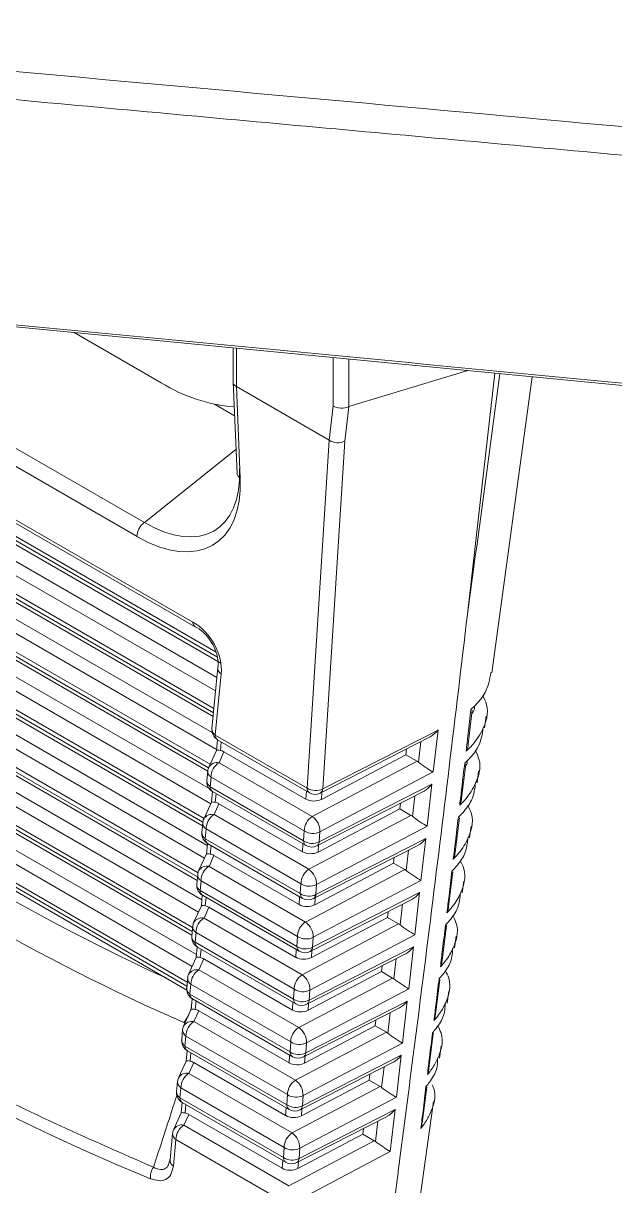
# Model space of a CAD drawing. Extents: x 2 to 136, y 1 to 99.
# Drawn here: x 100.226 to 100.744, y 78.728 to 79.747 of the extents above; entities that cross this region are included whole.
import ezdxf

# ---------------------------------------------------------------- set-up
doc = ezdxf.new("R2010")
doc.units = 0
doc.header["$MEASUREMENT"] = 0
doc.linetypes.add('SLD-Solid', pattern=[0])
doc.layers.add('OBJECT', color=7, linetype='CONTINUOUS')

msp = doc.modelspace()

# ---------------------------------------------------------------- linework, layer by layer
at = {"layer": 'OBJECT', "linetype": 'SLD-Solid', "lineweight": 15}
for p, q in [((99.9301, 79.5086), (100.7917, 79.4255)), ((100.3257, 79.2969), (99.9647, 79.5052)), ((99.998, 79.502), (100.3321, 79.3091)), ((99.9014, 79.492), (100.3766, 79.2177)), ((99.904, 79.4935), (100.3746, 79.2218)), ((100.2705, 79.4757), (100.3469, 79.4316)), ((100.3949, 79.1956), (99.9345, 79.4614)), ((100.4098, 79.4623), (100.4098, 79.4325)), ((100.4128, 79.462), (100.4128, 79.4283)), ((99.935, 79.4573), (100.3962, 79.191)), ((99.9393, 79.4514), (100.3991, 79.1859)), ((100.4975, 79.4114), (100.4975, 79.4539)), ((100.5114, 79.4525), (100.5114, 79.4108)), ((100.5114, 79.4108), (100.6156, 79.4425)), ((100.6153, 79.2288), (100.6393, 79.4402)), ((100.4098, 79.4324), (100.4133, 79.3522)), ((100.6367, 79.1774), (100.672, 79.437)), ((100.4128, 79.4283), (100.494, 79.3814)), ((100.4128, 79.4283), (100.4128, 79.4283)), ((100.4128, 79.4283), (100.4162, 79.3481)), ((99.9524, 79.4167), (100.3945, 79.1615)), ((100.4111, 79.4028), (100.3935, 79.413)), ((100.494, 79.3814), (100.4975, 79.4114)), ((100.5112, 79.4107), (100.5078, 79.3804)), ((100.5114, 79.4108), (100.5112, 79.4107)), ((100.393, 79.1461), (99.9399, 79.4076)), ((99.9403, 79.4035), (100.3927, 79.1424)), ((100.3957, 79.1732), (99.9914, 79.4066)), ((99.9446, 79.3977), (100.3924, 79.1392)), ((100.4747, 79.0764), (100.4941, 79.3814)), ((100.5078, 79.3804), (100.4884, 79.0757)), ((100.4941, 79.3814), (100.494, 79.3814)), ((100.3321, 79.3091), (100.4124, 79.3732)), ((99.9578, 79.3629), (100.3954, 79.1103)), ((100.3898, 79.0973), (99.9453, 79.3539)), ((99.9457, 79.3498), (100.3884, 79.0942)), ((100.3915, 79.125), (99.9968, 79.3528)), ((99.95, 79.3439), (100.3877, 79.0913)), ((99.9632, 79.3092), (100.3903, 79.0627)), ((100.3844, 79.0498), (99.9507, 79.3002)), ((99.9511, 79.2961), (100.3834, 79.0465)), ((100.3889, 79.0759), (100.0022, 79.2991)), ((99.9554, 79.2902), (100.383, 79.0433)), ((99.9686, 79.2555), (100.3849, 79.0151)), ((100.3792, 79.0022), (99.9561, 79.2464)), ((100.3872, 79.0262), (100.0076, 79.2454)), ((99.9565, 79.2423), (100.3787, 78.9986)), ((99.9608, 79.2365), (100.3784, 78.9954)), ((99.974, 79.2017), (100.3795, 78.9676)), ((100.3744, 78.9543), (99.9615, 79.1927)), ((99.9619, 79.1886), (100.374, 78.9507)), ((100.3825, 78.9783), (100.013, 79.1916)), ((99.9662, 79.1827), (100.3737, 78.9475)), ((100.3965, 79.182), (100.3913, 79.1284)), ((100.3994, 79.1765), (100.3942, 79.1229)), ((99.9794, 79.148), (100.3741, 78.9201)), ((100.6159, 79.115), (100.6195, 79.1448)), ((100.3697, 78.9064), (99.9668, 79.139)), ((99.9672, 79.1349), (100.3694, 78.9027)), ((100.3779, 78.9304), (100.0184, 79.1379)), ((100.6302, 79.1292), (100.6316, 79.1394)), ((99.9716, 79.129), (100.3692, 78.8994)), ((100.3942, 79.1229), (100.4747, 79.0764)), ((100.4884, 79.0757), (100.5895, 79.1273)), ((100.5895, 79.1273), (100.5853, 79.0905)), ((100.3962, 79.1188), (100.3953, 79.1094)), ((100.3963, 79.1187), (100.4767, 79.0723)), ((100.3994, 79.1169), (100.3987, 79.1093)), ((100.4863, 79.072), (100.5826, 79.1213)), ((100.5724, 79.0991), (100.5745, 79.1171)), ((100.3953, 79.1094), (100.3886, 79.0946)), ((100.4019, 79.1081), (100.3976, 79.0986)), ((100.4736, 79.0667), (100.4019, 79.1081)), ((100.5614, 79.1056), (100.4873, 79.0665)), ((100.562, 79.1107), (100.5614, 79.1056)), ((100.5614, 79.1056), (100.5712, 79.1)), ((100.3976, 79.0986), (100.4793, 79.0514)), ((100.4793, 79.0514), (100.5712, 79.1)), ((100.6102, 79.0676), (100.6139, 79.0975)), ((100.3877, 79.0914), (100.3869, 79.0829)), ((100.3906, 79.086), (100.3898, 79.0775)), ((100.4723, 79.0388), (100.3906, 79.086)), ((100.5853, 79.0905), (100.486, 79.0381)), ((100.6237, 79.081), (100.625, 79.0912)), ((100.3898, 79.0775), (100.4717, 79.0301)), ((100.3918, 79.0733), (100.3909, 79.064)), ((100.3918, 79.0733), (100.4738, 79.026)), ((100.4736, 79.0667), (100.4741, 79.0738)), ((100.4833, 79.0258), (100.5773, 79.0737)), ((100.4854, 79.0294), (100.5841, 79.0798)), ((100.4877, 79.0728), (100.4873, 79.0665)), ((100.5841, 79.0798), (100.5799, 79.043)), ((100.3909, 79.064), (100.3841, 79.0492)), ((100.3975, 79.0627), (100.3932, 79.0532)), ((100.395, 79.0715), (100.3943, 79.0639)), ((100.4707, 79.0205), (100.3975, 79.0627)), ((100.5566, 79.0632), (100.556, 79.0581)), ((100.567, 79.0516), (100.5691, 79.0696)), ((100.3932, 79.0532), (100.4763, 79.0052)), ((100.4763, 79.0052), (100.5658, 79.0524)), ((100.556, 79.0581), (100.4844, 79.0203)), ((100.556, 79.0581), (100.5658, 79.0524)), ((100.3833, 79.046), (100.3825, 79.0375)), ((100.5799, 79.043), (100.483, 78.9918)), ((100.6045, 79.0201), (100.6082, 79.0503)), ((100.6171, 79.0327), (100.6185, 79.043)), ((100.3862, 79.0406), (100.3854, 79.032)), ((100.3854, 79.032), (100.4688, 78.9839)), ((100.4693, 78.9926), (100.3862, 79.0406)), ((100.4717, 79.0301), (100.4723, 79.0388)), ((100.4825, 78.9831), (100.5787, 79.0323)), ((100.486, 79.0381), (100.4854, 79.0294)), ((100.5787, 79.0323), (100.5745, 78.9954)), ((100.3874, 79.0279), (100.3865, 79.0186)), ((100.3874, 79.0279), (100.4708, 78.9797)), ((100.3906, 79.026), (100.3899, 79.0186)), ((100.4707, 79.0205), (100.4711, 79.0275)), ((100.4804, 78.9795), (100.5719, 79.0262)), ((100.4848, 79.0265), (100.4844, 79.0203)), ((100.5617, 79.0041), (100.5637, 79.022)), ((100.3865, 79.0187), (100.3797, 79.0038)), ((100.3931, 79.0173), (100.3888, 79.0078)), ((100.4677, 78.9743), (100.3931, 79.0173)), ((100.5506, 79.0106), (100.4815, 78.9741)), ((100.5512, 79.0157), (100.5506, 79.0106)), ((100.5506, 79.0106), (100.5604, 79.0049)), ((100.3789, 79.0007), (100.378, 78.9921)), ((100.3888, 79.0078), (100.4734, 78.959)), ((100.4734, 78.959), (100.5604, 79.0049)), ((100.5987, 78.9727), (100.6025, 79.003)), ((100.3818, 78.9952), (100.3809, 78.9866)), ((100.4664, 78.9463), (100.3818, 78.9952)), ((100.4688, 78.9839), (100.4693, 78.9926)), ((100.5745, 78.9954), (100.4801, 78.9456)), ((100.483, 78.9918), (100.4825, 78.9831)), ((100.6106, 78.9845), (100.612, 78.9948)), ((100.3809, 78.9866), (100.4658, 78.9376)), ((100.3829, 78.9825), (100.3821, 78.9733)), ((100.383, 78.9825), (100.4679, 78.9334)), ((100.3862, 78.9806), (100.3855, 78.9732)), ((100.4677, 78.9743), (100.4682, 78.9813)), ((100.4795, 78.9369), (100.5733, 78.9848)), ((100.4818, 78.9802), (100.4815, 78.9741)), ((100.5733, 78.9848), (100.5691, 78.9479)), ((100.3821, 78.9733), (100.3753, 78.9585)), ((100.3887, 78.9719), (100.3844, 78.9624)), ((100.4648, 78.928), (100.3887, 78.9719)), ((100.4774, 78.9332), (100.5665, 78.9787)), ((100.5563, 78.9566), (100.5583, 78.9745)), ((100.3844, 78.9624), (100.4704, 78.9127)), ((100.5452, 78.9631), (100.4785, 78.9279)), ((100.5458, 78.9681), (100.5452, 78.9631)), ((100.5452, 78.9631), (100.555, 78.9574)), ((100.3745, 78.9553), (100.3736, 78.9467)), ((100.3774, 78.9498), (100.3765, 78.9412)), ((100.4634, 78.9001), (100.3774, 78.9498)), ((100.4704, 78.9127), (100.555, 78.9574)), ((100.593, 78.9253), (100.5968, 78.9558)), ((100.3765, 78.9412), (100.4629, 78.8913)), ((100.4658, 78.9376), (100.4664, 78.9463)), ((100.5691, 78.9479), (100.4771, 78.8994)), ((100.4801, 78.9456), (100.4795, 78.9369)), ((100.604, 78.9363), (100.6054, 78.9466)), ((100.3785, 78.9371), (100.3776, 78.9279)), ((100.3786, 78.937), (100.4649, 78.8872)), ((100.3818, 78.9352), (100.3811, 78.9278)), ((100.4648, 78.928), (100.4652, 78.935)), ((100.4745, 78.8869), (100.5611, 78.9312)), ((100.4766, 78.8906), (100.5679, 78.9373)), ((100.4789, 78.934), (100.4785, 78.9279)), ((100.5679, 78.9373), (100.5638, 78.9004)), ((100.3776, 78.9279), (100.3709, 78.9131)), ((100.3843, 78.9266), (100.3799, 78.9171)), ((100.4618, 78.8818), (100.3843, 78.9266)), ((100.5404, 78.9206), (100.5399, 78.9156)), ((100.5509, 78.9091), (100.5529, 78.927)), ((100.3701, 78.9099), (100.3692, 78.9012)), ((100.3799, 78.9171), (100.4675, 78.8665)), ((100.4675, 78.8665), (100.5497, 78.9099)), ((100.5399, 78.9156), (100.4756, 78.8816)), ((100.5399, 78.9156), (100.5497, 78.9099)), ((100.3729, 78.9044), (100.3721, 78.8958)), ((100.4605, 78.8539), (100.3729, 78.9044)), ((100.4629, 78.8913), (100.4634, 78.9001)), ((100.5638, 78.9004), (100.4742, 78.8531)), ((100.4771, 78.8994), (100.4766, 78.8906)), ((100.5872, 78.8779), (100.591, 78.9086)), ((100.3721, 78.8958), (100.4599, 78.8451)), ((100.3741, 78.8916), (100.3732, 78.8825)), ((100.3742, 78.8916), (100.462, 78.8409)), ((100.3774, 78.8898), (100.3766, 78.8824)), ((100.4618, 78.8818), (100.4623, 78.8887)), ((100.4736, 78.8443), (100.5625, 78.8897)), ((100.5625, 78.8897), (100.5584, 78.8529)), ((100.5974, 78.888), (100.5989, 78.8984)), ((100.3732, 78.8825), (100.3665, 78.8677)), ((100.3799, 78.8812), (100.3755, 78.8717)), ((100.4589, 78.8356), (100.3799, 78.8812)), ((100.4715, 78.8407), (100.5557, 78.8837)), ((100.476, 78.8877), (100.4756, 78.8816)), ((100.5455, 78.8615), (100.5475, 78.8795)), ((100.3755, 78.8717), (100.4646, 78.8203)), ((100.5345, 78.868), (100.4726, 78.8354)), ((100.535, 78.8731), (100.5345, 78.868)), ((100.5345, 78.868), (100.5443, 78.8624)), ((100.3656, 78.8645), (100.3648, 78.8558)), ((100.3685, 78.859), (100.3677, 78.8503)), ((100.4576, 78.8077), (100.3685, 78.859)), ((100.4646, 78.8203), (100.5443, 78.8624)), ((100.5814, 78.8305), (100.5853, 78.8614)), ((100.3677, 78.8503), (100.457, 78.7988)), ((100.4599, 78.8451), (100.4605, 78.8539)), ((100.5584, 78.8529), (100.4713, 78.8069)), ((100.4742, 78.8531), (100.4736, 78.8443)), ((100.5908, 78.8397), (100.5922, 78.8501)), ((100.3697, 78.8462), (100.3688, 78.8371)), ((100.3698, 78.8462), (100.459, 78.7946)), ((100.3729, 78.8443), (100.3722, 78.837)), ((100.4589, 78.8356), (100.4593, 78.8424)), ((100.4707, 78.798), (100.5572, 78.8422)), ((100.473, 78.8414), (100.4726, 78.8354)), ((100.5572, 78.8422), (100.553, 78.8054)), ((100.3688, 78.8371), (100.3621, 78.8223)), ((100.3754, 78.8358), (100.3711, 78.8263)), ((100.4559, 78.7893), (100.3754, 78.8358)), ((100.4686, 78.7944), (100.5503, 78.8361)), ((100.5401, 78.814), (100.5422, 78.832)), ((100.3612, 78.8191), (100.3604, 78.8104)), ((100.3711, 78.8263), (100.4616, 78.7741)), ((100.5291, 78.8205), (100.4697, 78.7892)), ((100.5297, 78.8256), (100.5291, 78.8205)), ((100.5291, 78.8205), (100.5389, 78.8149)), ((100.3641, 78.8137), (100.3633, 78.8049)), ((100.4546, 78.7614), (100.3641, 78.8137)), ((100.457, 78.7988), (100.4576, 78.8077)), ((100.4616, 78.7741), (100.5389, 78.8149)), ((100.4713, 78.8069), (100.4707, 78.798)), ((100.5757, 78.7828), (100.5796, 78.8143)), ((100.3633, 78.8049), (100.454, 78.7525)), ((100.3653, 78.8008), (100.3644, 78.7917)), ((100.3653, 78.8008), (100.4561, 78.7484)), ((100.3685, 78.7989), (100.3678, 78.7916)), ((100.553, 78.8054), (100.4683, 78.7607)), ((100.573, 78.7117), (100.5855, 78.8018)), ((100.3644, 78.7917), (100.3577, 78.7769)), ((100.371, 78.7904), (100.3667, 78.7809)), ((100.453, 78.7431), (100.371, 78.7904)), ((100.4559, 78.7893), (100.4564, 78.7962)), ((100.4657, 78.7481), (100.545, 78.7886)), ((100.4677, 78.7518), (100.5518, 78.7947)), ((100.4701, 78.7951), (100.4697, 78.7892)), ((100.5518, 78.7947), (100.5476, 78.7579)), ((100.3667, 78.7809), (100.4587, 78.7278)), ((100.5243, 78.7781), (100.5237, 78.773)), ((100.5347, 78.7665), (100.5368, 78.7844)), ((100.3568, 78.7737), (100.3546, 78.7506)), ((100.3597, 78.7683), (100.3575, 78.7451)), ((100.4517, 78.7152), (100.3597, 78.7683)), ((100.4587, 78.7278), (100.5335, 78.7673)), ((100.5237, 78.773), (100.4667, 78.7429)), ((100.5237, 78.773), (100.5335, 78.7673)), ((100.454, 78.7525), (100.4546, 78.7614)), ((100.5476, 78.7579), (100.4654, 78.7144)), ((100.4683, 78.7607), (100.4677, 78.7518)), ((100.453, 78.7431), (100.4534, 78.7499)), ((100.4671, 78.7489), (100.4667, 78.7429))]:
    msp.add_line(p, q, dxfattribs=at)
at = {"layer": 'OBJECT', "linetype": 'SLD-Solid', "lineweight": 15, "flags": 128}
for points in [[(100.3969, 79.1833), (100.3966, 79.1825), (100.3965, 79.182)], [(100.3544, 78.7509), (100.3543, 78.7489), (100.3541, 78.7485)]]:
    msp.add_lwpolyline(points, dxfattribs=at)
at = {"layer": 'OBJECT', "linetype": 'SLD-Solid', "lineweight": 15}
for centre, radius, start, end in [((100.4215, 79.5505), 0.1403, 237.9052, 265.6183), ((100.4183, 79.3527), 0.00503, 185.7356, 245.657), ((100.341, 79.2966), 0.0154, 125.5005, 179.1375), ((100.3794, 79.2217), 0.00483, 177.7302, 235.0604), ((100.3784, 79.2208), 0.00353, 240.3315, 265.3851), ((100.4028, 79.1818), 0.00633, 178.5901, 237.1011), ((100.4013, 79.1274), 0.01, 174.4467, 180), ((100.3976, 79.1282), 0.00634, 178.5949, 237.0922), ((100.4013, 79.1274), 0.01, 180, 240.0027), ((100.399, 79.1227), 0.0048, 177.5281, 235.2677), ((100.3977, 79.0905), 0.01, 155.5537, 174.4467), ((100.3958, 79.0905), 0.00832, 77.3961, 150.2376), ((100.4058, 79.0858), 0.0153, 122.7501, 179.2844), ((101.1368, 80.6235), 1.8851, 234.637, 245.3683), ((100.3968, 79.082), 0.01, 174.4467, 180), ((100.3968, 79.082), 0.01, 180, 240.0027), ((100.3932, 79.0828), 0.00634, 178.5956, 237.0916), ((100.394, 79.0913), 0.00634, 178.5945, 237.0927), ((101.1365, 80.6174), 1.9087, 233.7891, 246.2163), ((100.3946, 79.0773), 0.0048, 177.5327, 235.2661), ((100.4822, 79.0878), 0.0136, 236.6233, 297.1371), ((100.4795, 79.0762), 0.0048, 177.5281, 235.2677), ((100.4817, 79.0809), 0.01, 240.0027, 297.0633), ((100.484, 79.0758), 0.00441, 301.7545, 358.6955), ((100.3914, 79.0451), 0.00832, 77.3864, 150.2474), ((100.4014, 79.0404), 0.0152, 122.7471, 179.2856), ((100.4875, 79.0386), 0.0153, 122.7501, 179.2844), ((100.4701, 79.0385), 0.0159, 358.5743, 54.6165), ((100.3932, 79.0451), 0.01, 155.5537, 174.4467), ((100.3896, 79.0459), 0.00633, 178.5883, 237.103), ((100.3924, 79.0365), 0.01, 174.4467, 180), ((100.3924, 79.0365), 0.01, 180, 240.0027), ((100.3888, 79.0374), 0.00633, 178.5883, 237.103), ((100.3902, 79.0318), 0.0048, 177.5323, 235.2583), ((100.4798, 79.0502), 0.0136, 236.618, 297.1429), ((100.4792, 79.0415), 0.0136, 236.6212, 297.1437), ((100.4765, 79.0299), 0.0048, 177.5327, 235.2661), ((100.4788, 79.0347), 0.01, 240.0027, 297.0633), ((100.481, 79.0295), 0.00441, 301.7624, 358.6925), ((100.3888, 78.9997), 0.01, 155.5537, 174.4467), ((100.3852, 79.0005), 0.00634, 178.5961, 237.091), ((100.387, 78.9997), 0.00832, 77.3965, 150.2372), ((100.397, 78.995), 0.0153, 122.7501, 179.2844), ((100.4846, 78.9924), 0.0152, 122.7471, 179.2856), ((100.4671, 78.9922), 0.0159, 358.5742, 54.6182), ((100.388, 78.9911), 0.01, 174.4467, 180), ((100.3844, 78.9919), 0.00634, 178.5945, 237.0927), ((100.388, 78.9911), 0.01, 180, 240.0027), ((100.4768, 79.0039), 0.0136, 236.618, 297.1429), ((100.3857, 78.9864), 0.0048, 177.5298, 235.269), ((100.4763, 78.9952), 0.0136, 236.6174, 297.143), ((100.4736, 78.9837), 0.0048, 177.5323, 235.2583), ((100.4781, 78.9832), 0.00441, 301.7678, 358.6879), ((100.4758, 78.9884), 0.01, 240.0027, 297.0633), ((100.3825, 78.9543), 0.00832, 77.3961, 150.2376), ((100.3926, 78.9496), 0.0153, 122.7501, 179.2844), ((100.3844, 78.9543), 0.01, 155.5537, 174.4467), ((100.3808, 78.9551), 0.00634, 178.5945, 237.0927), ((100.4816, 78.9462), 0.0153, 122.7501, 179.2844), ((100.4642, 78.946), 0.0159, 358.5746, 54.6178), ((100.3836, 78.9457), 0.01, 174.4467, 180), ((100.38, 78.9465), 0.00634, 178.5961, 237.091), ((100.3836, 78.9457), 0.01, 180, 240.0027), ((100.3813, 78.941), 0.0048, 177.5305, 235.2654), ((100.4739, 78.9577), 0.0136, 236.6212, 297.1437), ((100.4733, 78.949), 0.0136, 236.618, 297.1429), ((100.4706, 78.9374), 0.0048, 177.5298, 235.269), ((100.4729, 78.9421), 0.01, 240.0027, 297.0633), ((100.4751, 78.937), 0.00441, 301.7711, 358.6846), ((100.38, 78.9089), 0.01, 155.5537, 174.4467), ((100.3764, 78.9097), 0.00633, 178.5883, 237.1033), ((100.3781, 78.9089), 0.00832, 77.3931, 150.2404), ((100.3882, 78.9042), 0.0153, 122.7479, 179.2848), ((100.4787, 78.8999), 0.0153, 122.7501, 179.2844), ((100.4612, 78.8998), 0.0159, 358.5757, 54.615), ((100.3792, 78.9003), 0.01, 174.4467, 180), ((100.3755, 78.9011), 0.00634, 178.5942, 237.0929), ((100.3792, 78.9003), 0.01, 180, 240.0027), ((100.4709, 78.9115), 0.0136, 236.6179, 297.1432), ((100.3769, 78.8956), 0.0048, 177.5281, 235.2677), ((100.4704, 78.9027), 0.0136, 236.6233, 297.1371), ((100.4677, 78.8911), 0.0048, 177.5305, 235.2654), ((100.4722, 78.8907), 0.00441, 301.7678, 358.6879), ((100.3296, 78.8975), 0.0458, 324.2547, 343.0546), ((100.4699, 78.8958), 0.01, 240.0027, 297.0633), ((100.3737, 78.8636), 0.00832, 77.3965, 150.2372), ((100.3838, 78.8588), 0.0153, 122.7501, 179.2844), ((100.3756, 78.8635), 0.01, 155.5537, 174.4467), ((100.372, 78.8644), 0.00634, 178.5961, 237.091), ((100.4757, 78.8537), 0.0153, 122.7479, 179.2848), ((100.4583, 78.8535), 0.0159, 358.5734, 54.6188), ((100.3748, 78.8548), 0.01, 174.4467, 180), ((100.3711, 78.8557), 0.00633, 178.5881, 237.1032), ((100.3748, 78.8548), 0.01, 180, 240.0027), ((100.3725, 78.8501), 0.0048, 177.5367, 235.2538), ((100.468, 78.8652), 0.0136, 236.6146, 297.1464), ((100.4674, 78.8564), 0.0136, 236.6207, 297.1437), ((100.4647, 78.8448), 0.0048, 177.5281, 235.2677), ((100.467, 78.8496), 0.01, 240.0027, 297.0633), ((100.4692, 78.8444), 0.00441, 301.7626, 358.6931), ((100.3712, 78.8182), 0.01, 155.5537, 174.4467), ((100.3676, 78.819), 0.00634, 178.5945, 237.0927), ((100.3693, 78.8182), 0.00832, 77.3993, 150.2345), ((100.3794, 78.8135), 0.0153, 122.7501, 179.2844), ((100.4728, 78.8075), 0.0153, 122.7501, 179.2844), ((100.4553, 78.8073), 0.0159, 358.573, 54.6177), ((100.3703, 78.8094), 0.01, 174.4467, 180), ((100.3703, 78.8094), 0.01, 180, 240.0027), ((100.3667, 78.8102), 0.00634, 178.5931, 237.0941), ((100.465, 78.819), 0.0136, 236.6238, 297.1373), ((100.3681, 78.8047), 0.0048, 177.5276, 235.2682), ((100.4645, 78.8101), 0.0136, 236.6179, 297.1426), ((100.4618, 78.7986), 0.0048, 177.5367, 235.2538), ((100.4663, 78.7981), 0.00441, 301.7678, 358.6887), ((100.464, 78.8033), 0.01, 240.0027, 297.0633), ((100.3668, 78.7728), 0.01, 155.5537, 174.4467), ((100.3649, 78.7728), 0.00832, 77.3933, 150.2402), ((100.375, 78.7681), 0.0153, 122.7478, 179.2867), ((100.3629, 78.7735), 0.0061, 177.358, 238.3292), ((100.4699, 78.7612), 0.0153, 122.7501, 179.2844), ((100.4524, 78.7611), 0.0159, 358.5757, 54.615), ((100.4621, 78.7728), 0.0136, 236.618, 297.1431), ((100.3607, 78.7503), 0.0061, 177.3542, 238.3329), ((100.4615, 78.7639), 0.0136, 236.6173, 297.1432), ((100.4588, 78.7523), 0.0048, 177.5276, 235.2682), ((100.4611, 78.757), 0.01, 240.0027, 297.0633), ((100.4633, 78.7519), 0.00441, 301.7678, 358.6887), ((100.3513, 78.7358), 0.0139, 143.828, 187.5361)]:
    msp.add_arc(centre, radius, start, end, dxfattribs=at)
for centre, major_axis, ratio, start_param, end_param in [((99.5309, 81.6878), (1.7566, 14.6383), 0.094069, 4.554901, 4.5695), ((100.4198, 79.4326), (0.01, 0.00021), 0.593676, 3.128848, 3.914246), ((100.5045, 79.4155), (0.00999, -0.00056), 0.611383, 3.961496, 5.479933), ((100.5011, 79.3857), (0.00996, -0.00088), 0.657558, 3.986179, 5.498261), ((100.3203, 79.4043), (-0.0732, 0.1141), 0.544414, 2.329954, 3.893154), ((100.3274, 79.4088), (-0.067, 0.1062), 0.54181, 2.333958, 3.897158), ((100.366, 79.19), (-0.0231, 0.0327), 0.746254, 3.855075, 5.266601), ((100.373, 79.1945), (-0.0172, 0.0247), 0.671525, 3.853258, 5.264784), ((100.5828, 79.1326), (0.008, 0.0116), 0.599529, 3.981932, 4.674099), ((100.4051, 79.1068), (0.00979, -0.00262), 0.107022, 2.308348, 3.159397), ((100.4021, 79.1003), (-0.0068, 0.00838), 0.543452, 5.326071, 5.732332), ((100.5712, 79.0918), (-0.00501, 0.00866), 0.577652, 5.322321, 5.496221), ((100.5786, 79.0957), (0.00933, -0.00637), 0.079382, 4.037928, 5.556365), ((100.5774, 79.0851), (0.008, 0.0116), 0.599529, 3.981932, 4.674099), ((100.4007, 79.0614), (0.00979, -0.00262), 0.107022, 2.308348, 3.159397), ((100.3977, 79.0549), (-0.0068, 0.00838), 0.543452, 5.326071, 5.732332), ((100.4806, 79.0709), (0.01, 0), 0.585374, 3.931484, 5.443566), ((100.5658, 79.0443), (-0.00501, 0.00866), 0.577652, 5.322321, 5.496221), ((100.5733, 79.0482), (0.00933, -0.00637), 0.079382, 4.037928, 5.556365), ((100.5721, 79.0375), (0.008, 0.0116), 0.599529, 3.981932, 4.674099), ((100.3963, 79.016), (0.00979, -0.00262), 0.107022, 2.308348, 3.159397), ((100.3933, 79.0095), (-0.0068, 0.00838), 0.543452, 5.326071, 5.732332), ((100.4777, 79.0247), (0.01, 0), 0.585374, 3.931484, 5.443566), ((100.0214, 80.5751), (-1.1655, 1.8319), 0.546187, 2.178452, 2.487481), ((100.5604, 78.9968), (-0.00501, 0.00866), 0.577652, 5.322321, 5.496221), ((100.5679, 79.0007), (0.00933, -0.00637), 0.079382, 4.037928, 5.556365), ((100.5667, 78.99), (0.008, 0.0116), 0.599529, 3.981932, 4.674099), ((100.3918, 78.9706), (0.00979, -0.00262), 0.107022, 2.308348, 3.159397), ((100.3889, 78.9641), (-0.0068, 0.00838), 0.543452, 5.326071, 5.732332), ((100.4748, 78.9784), (0.01, 0), 0.585374, 3.931484, 5.443566), ((100.555, 78.9492), (-0.00501, 0.00866), 0.577652, 5.322321, 5.496221), ((100.5625, 78.9532), (0.00933, -0.00637), 0.079382, 4.037928, 5.556365), ((100.0239, 80.5225), (-1.2039, 1.8907), 0.546175, 2.150782, 2.514291), ((100.5613, 78.9425), (0.008, 0.0116), 0.599529, 3.981932, 4.674099), ((100.3874, 78.9253), (0.00979, -0.00262), 0.107022, 2.308348, 3.159397), ((100.3845, 78.9187), (-0.0068, 0.00838), 0.543452, 5.326071, 5.732332), ((100.4718, 78.9322), (0.01, 0), 0.585374, 3.931484, 5.443566), ((100.5497, 78.9017), (-0.00501, 0.00866), 0.577652, 5.322321, 5.496221), ((100.5571, 78.9057), (0.00933, -0.00637), 0.079382, 4.037928, 5.556365), ((100.5559, 78.895), (0.008, 0.0116), 0.599529, 3.981932, 4.674099), ((100.383, 78.8799), (0.00979, -0.00262), 0.107022, 2.308348, 3.159397), ((100.38, 78.8733), (-0.0068, 0.00838), 0.543452, 5.326071, 5.732332), ((100.4689, 78.886), (0.01, 0), 0.585374, 3.931484, 5.443566), ((100.5443, 78.8542), (-0.00501, 0.00866), 0.577652, 5.322321, 5.496221), ((100.5517, 78.8581), (0.00933, -0.00637), 0.079382, 4.037928, 5.556365), ((100.3786, 78.8345), (0.00979, -0.00262), 0.107022, 2.308348, 3.159397), ((100.5505, 78.8475), (0.008, 0.0116), 0.599529, 3.981932, 4.674099), ((100.3756, 78.828), (-0.0068, 0.00838), 0.543452, 5.326071, 5.732332), ((100.4659, 78.8397), (0.01, 0), 0.585374, 3.931484, 5.443566), ((100.5389, 78.8067), (-0.00501, 0.00866), 0.577652, 5.322321, 5.496221), ((100.5463, 78.8106), (0.00933, -0.00637), 0.079382, 4.037928, 5.556365), ((100.3742, 78.7891), (0.00979, -0.00262), 0.107022, 2.308348, 3.159397), ((100.3712, 78.7826), (-0.0068, 0.00838), 0.543452, 5.326071, 5.732332), ((100.463, 78.7935), (0.01, 0), 0.585374, 3.931484, 5.443566), ((100.5451, 78.8), (0.008, 0.0116), 0.599529, 3.981932, 4.674099), ((100.5335, 78.7592), (-0.00501, 0.00866), 0.577652, 5.322321, 5.496221), ((100.541, 78.7631), (0.00933, -0.00637), 0.079382, 4.037928, 5.556365), ((100.46, 78.7473), (0.01, 0), 0.585374, 3.931484, 5.443566)]:
    msp.add_ellipse(centre, major_axis=major_axis, ratio=ratio, start_param=start_param, end_param=end_param, dxfattribs=at)
for points, knots in [([(101.4924, 81.6861), (101.4375, 81.6535), (101.1476, 81.4812), (100.0329, 80.8187), (98.9729, 80.189), (98.148, 79.6989)], [0, 0, 0, 0, 0.049218, 0.260105, 1, 1, 1, 1]), ([(98.148, 78.6922), (98.2068, 78.7254), (98.5007, 78.8918), (99.6156, 79.5229), (100.6715, 80.1208), (101.4924, 80.5856)], [0, 0, 0, 0, 0.052722, 0.263609, 1, 1, 1, 1]), ([(100.0305, 79.7216), (100.2069, 79.7056), (100.569, 79.6728), (100.9307, 79.6398), (101.1163, 79.6229)], [0, 0, 0, 0, 0.486991, 1, 1, 1, 1]), ([(99.9328, 79.5101), (100.026, 79.5011), (100.3148, 79.4731), (100.604, 79.4455), (100.7998, 79.4267)], [0, 0, 0, 0, 0.322807, 1, 1, 1, 1]), ([(100.5472, 78.6838), (100.5478, 78.6882), (100.5507, 78.7102), (100.5627, 78.8026), (100.5856, 78.9803), (100.6047, 79.1395), (100.6153, 79.2288)], [0, 0, 0, 0, 0.024147, 0.120738, 0.507103, 1, 1, 1, 1]), ([(100.6184, 79.1454), (100.6199, 79.1467), (100.6248, 79.1514), (100.6331, 79.1618), (100.6348, 79.1717), (100.6358, 79.1776)], [0, 0, 0, 0, 0.139624, 0.483888, 1, 1, 1, 1]), ([(100.6288, 79.1575), (100.63, 79.1549), (100.635, 79.1447), (100.6302, 79.1289), (100.6213, 79.1156), (100.6155, 79.11), (100.6141, 79.1087)], [0, 0, 0, 0, 0.157243, 0.615237, 0.908976, 1, 1, 1, 1]), ([(100.6141, 79.1087), (100.6147, 79.1137), (100.6162, 79.126), (100.6176, 79.1382), (100.6184, 79.1454)], [0, 0, 0, 0, 0.412558, 1, 1, 1, 1]), ([(100.6191, 79.1417), (100.6202, 79.1431), (100.6218, 79.1453), (100.6215, 79.1475), (100.6214, 79.1482)], [0, 0, 0, 0, 0.697059, 1, 1, 1, 1]), ([(100.6129, 79.0981), (100.6142, 79.0994), (100.619, 79.1041), (100.6269, 79.1143), (100.6283, 79.1238), (100.6291, 79.1294)], [0, 0, 0, 0, 0.141993, 0.49751, 1, 1, 1, 1]), ([(100.6159, 79.115), (100.6159, 79.1145), (100.6158, 79.1123), (100.6149, 79.1102), (100.6142, 79.1087), (100.6141, 79.1087)], [0, 0, 0, 0, 0.264635, 0.980392, 1, 1, 1, 1]), ([(100.6222, 79.1094), (100.6234, 79.1068), (100.6284, 79.0967), (100.6237, 79.0812), (100.6153, 79.0681), (100.6099, 79.0627), (100.6085, 79.0614)], [0, 0, 0, 0, 0.157016, 0.624358, 0.908556, 1, 1, 1, 1]), ([(100.6085, 79.0614), (100.6091, 79.0665), (100.6106, 79.0787), (100.612, 79.0909), (100.6129, 79.0981)], [0, 0, 0, 0, 0.412522, 1, 1, 1, 1]), ([(100.6137, 79.096), (100.6144, 79.097), (100.6154, 79.0984), (100.6151, 79.0998), (100.615, 79.1003)], [0, 0, 0, 0, 0.710242, 1, 1, 1, 1]), ([(100.6073, 79.0508), (100.6086, 79.0521), (100.6132, 79.0569), (100.6206, 79.0668), (100.6218, 79.0759), (100.6224, 79.0812)], [0, 0, 0, 0, 0.14455, 0.512196, 1, 1, 1, 1]), ([(100.6102, 79.0676), (100.6101, 79.0667), (100.61, 79.0646), (100.6091, 79.0626), (100.6086, 79.0615), (100.6085, 79.0614)], [0, 0, 0, 0, 0.429912, 0.979777, 1, 1, 1, 1]), ([(100.6156, 79.0612), (100.6168, 79.0587), (100.6218, 79.0487), (100.6173, 79.0335), (100.6092, 79.0206), (100.6042, 79.0155), (100.6029, 79.0142)], [0, 0, 0, 0, 0.156477, 0.633957, 0.908051, 1, 1, 1, 1]), ([(100.6029, 79.0142), (100.6035, 79.0192), (100.605, 79.0314), (100.6064, 79.0436), (100.6073, 79.0508)], [0, 0, 0, 0, 0.412498, 1, 1, 1, 1]), ([(100.6017, 79.0035), (100.6029, 79.0049), (100.6074, 79.0096), (100.6143, 79.0192), (100.6152, 79.0281), (100.6157, 79.033)], [0, 0, 0, 0, 0.147321, 0.528082, 1, 1, 1, 1]), ([(99.8699, 79.0155), (99.8746, 79.012), (99.8981, 78.9945), (99.9767, 78.9384), (100.0556, 78.8881), (100.1343, 78.8431), (100.2128, 78.7998), (100.2858, 78.7679), (100.3401, 78.744)], [0, 0, 0, 0, 0.029967, 0.149857, 0.5, 0.529967, 0.649857, 1, 1, 1, 1]), ([(100.609, 79.013), (100.6102, 79.0106), (100.6152, 79.0006), (100.6109, 78.9858), (100.6032, 78.9732), (100.5985, 78.9682), (100.5973, 78.9669)], [0, 0, 0, 0, 0.155565, 0.644083, 0.907449, 1, 1, 1, 1]), ([(100.6045, 79.0201), (100.6044, 79.0192), (100.6043, 79.0172), (100.6034, 79.0152), (100.603, 79.0142), (100.6029, 79.0142)], [0, 0, 0, 0, 0.462985, 0.979045, 1, 1, 1, 1]), ([(100.5973, 78.9669), (100.5979, 78.9719), (100.5994, 78.9842), (100.6008, 78.9964), (100.6017, 79.0035)], [0, 0, 0, 0, 0.412462, 1, 1, 1, 1]), ([(100.596, 78.9563), (100.5972, 78.9576), (100.6015, 78.9624), (100.6081, 78.9717), (100.6087, 78.9802), (100.6091, 78.9847)], [0, 0, 0, 0, 0.150338, 0.545336, 1, 1, 1, 1]), ([(100.5987, 78.9727), (100.5987, 78.9717), (100.5985, 78.9697), (100.5978, 78.9679), (100.5973, 78.967), (100.5973, 78.9669)], [0, 0, 0, 0, 0.498814, 0.97833, 1, 1, 1, 1]), ([(100.6024, 78.9648), (100.6036, 78.9625), (100.6086, 78.9526), (100.6044, 78.938), (100.5971, 78.9257), (100.5928, 78.921), (100.5916, 78.9197)], [0, 0, 0, 0, 0.15421, 0.654792, 0.906736, 1, 1, 1, 1]), ([(100.5916, 78.9197), (100.5922, 78.9247), (100.5937, 78.9369), (100.5952, 78.9491), (100.596, 78.9563)], [0, 0, 0, 0, 0.412426, 1, 1, 1, 1]), ([(100.5904, 78.9091), (100.5915, 78.9104), (100.5956, 78.9152), (100.6017, 78.9242), (100.6022, 78.9323), (100.6024, 78.9365)], [0, 0, 0, 0, 0.153637, 0.564154, 1, 1, 1, 1]), ([(100.593, 78.9253), (100.5929, 78.9242), (100.5928, 78.9224), (100.592, 78.9205), (100.5917, 78.9197), (100.5916, 78.9197)], [0, 0, 0, 0, 0.537597, 0.977561, 1, 1, 1, 1]), ([(100.5958, 78.9165), (100.597, 78.9143), (100.602, 78.9045), (100.5979, 78.8903), (100.5909, 78.8782), (100.587, 78.8737), (100.586, 78.8725)], [0, 0, 0, 0, 0.152318, 0.666151, 0.905894, 1, 1, 1, 1]), ([(100.586, 78.8725), (100.5866, 78.8775), (100.588, 78.8897), (100.5895, 78.9019), (100.5904, 78.9091)], [0, 0, 0, 0, 0.412401, 1, 1, 1, 1]), ([(100.5847, 78.8619), (100.5857, 78.8632), (100.5897, 78.868), (100.5954, 78.8767), (100.5957, 78.8844), (100.5958, 78.8883)], [0, 0, 0, 0, 0.157479, 0.585585, 1, 1, 1, 1]), ([(100.5893, 78.8682), (100.5903, 78.8661), (100.5953, 78.8564), (100.5914, 78.8426), (100.5848, 78.8308), (100.5813, 78.8265), (100.5802, 78.8253)], [0, 0, 0, 0, 0.149778, 0.678238, 0.904903, 1, 1, 1, 1]), ([(100.5872, 78.8779), (100.5871, 78.8768), (100.587, 78.875), (100.5863, 78.8732), (100.586, 78.8725), (100.586, 78.8725)], [0, 0, 0, 0, 0.579817, 0.976624, 1, 1, 1, 1]), ([(100.5802, 78.8253), (100.5808, 78.8303), (100.5823, 78.8425), (100.5838, 78.8547), (100.5847, 78.8619)], [0, 0, 0, 0, 0.412358, 1, 1, 1, 1]), ([(100.5847, 78.8619), (100.5847, 78.8619), (100.5848, 78.8618), (100.5853, 78.8615), (100.5852, 78.8615), (100.5852, 78.8614)], [0, 0, 0, 0, 0.023033, 0.336496, 1, 1, 1, 1]), ([(100.5789, 78.8147), (100.58, 78.816), (100.5838, 78.8208), (100.589, 78.8291), (100.5891, 78.8365), (100.5891, 78.8399)], [0, 0, 0, 0, 0.162037, 0.610397, 1, 1, 1, 1]), ([(100.5814, 78.8305), (100.5813, 78.8294), (100.5812, 78.8276), (100.5805, 78.8259), (100.5802, 78.8253), (100.5802, 78.8253)], [0, 0, 0, 0, 0.625898, 0.9757, 1, 1, 1, 1]), ([(100.3401, 78.744), (100.3449, 78.7589), (100.3518, 78.78), (100.3587, 78.8012), (100.3607, 78.8075)], [0, 0, 0, 0, 0.703624, 1, 1, 1, 1]), ([(100.5843, 78.8162), (100.5847, 78.8154), (100.5888, 78.807), (100.5848, 78.7949), (100.5786, 78.7834), (100.5755, 78.7794), (100.5745, 78.7781)], [0, 0, 0, 0, 0.064263, 0.661408, 0.894463, 1, 1, 1, 1]), ([(100.5745, 78.7781), (100.5751, 78.7831), (100.5766, 78.7953), (100.5781, 78.8075), (100.5789, 78.8147)], [0, 0, 0, 0, 0.412315, 1, 1, 1, 1]), ([(100.5789, 78.8147), (100.579, 78.8147), (100.5791, 78.8146), (100.5795, 78.8144), (100.5794, 78.8143), (100.5794, 78.8143)], [0, 0, 0, 0, 0.024669, 0.281435, 1, 1, 1, 1]), ([(100.5755, 78.7829), (100.5754, 78.7817), (100.5753, 78.7802), (100.5747, 78.7786), (100.5745, 78.7782), (100.5745, 78.7781)], [0, 0, 0, 0, 0.692653, 0.973438, 1, 1, 1, 1]), ([(100.3401, 78.744), (100.3422, 78.7431), (100.346, 78.7414), (100.3505, 78.7426), (100.3532, 78.7451), (100.3538, 78.7477), (100.3539, 78.7485)], [0, 0, 0, 0, 0.346636, 0.615865, 0.885523, 1, 1, 1, 1]), ([(100.3575, 78.7451), (100.3569, 78.7425), (100.3559, 78.7372), (100.351, 78.7328), (100.3447, 78.7317), (100.3398, 78.7333), (100.3376, 78.734)], [0, 0, 0, 0, 0.261885, 0.524406, 0.776422, 1, 1, 1, 1])]:
    msp.add_open_spline(points, degree=3, knots=knots, dxfattribs=at)
for points in [[(101.1001, 79.5993), (99.9865, 79.701)], [(100.3539, 78.7485), (100.3544, 78.7501)]]:
    msp.add_open_spline(points, degree=1, dxfattribs=at)

doc.saveas('drawing.dxf')
